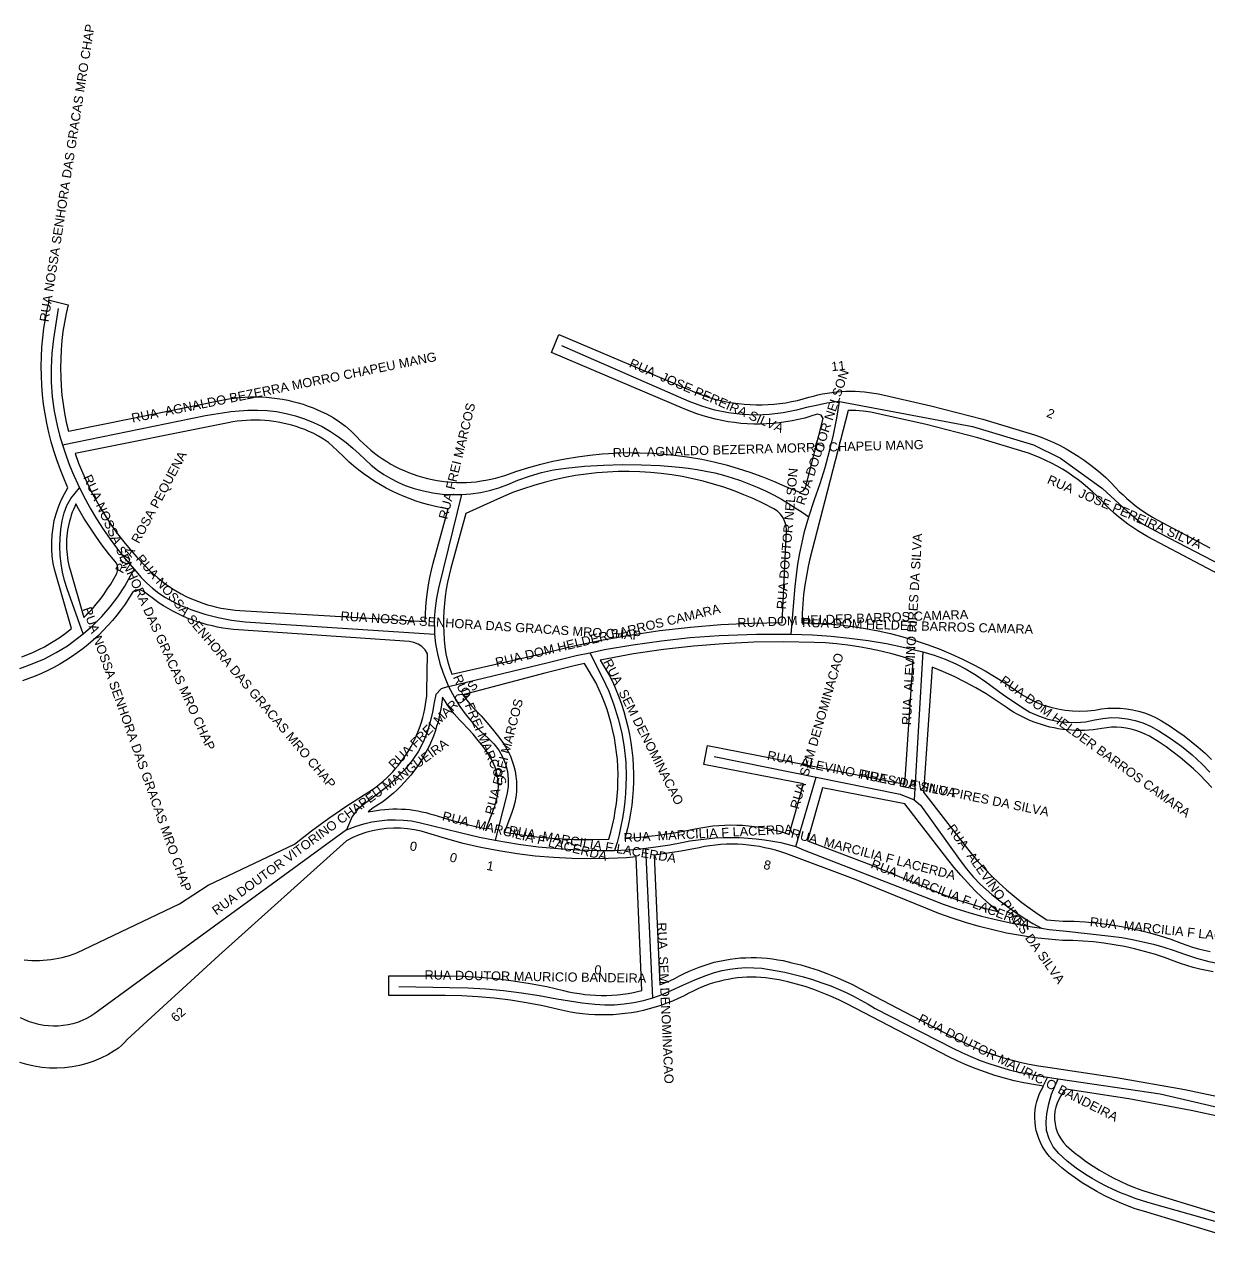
# Model space of a CAD drawing. Header units: millimetres. Extents: x 617751 to 636088, y 68402 to 77988.
# Drawn here: x 631353.6 to 631509.3, y 72443.2 to 72602.9 of the extents above; entities that cross this region are included whole.
import ezdxf

# ---------------------------------------------------------------- set-up
doc = ezdxf.new("R2010")
doc.units = ezdxf.units.MM
doc.header["$LTSCALE"] = 3
doc.header["$MEASUREMENT"] = 0
for name, color, linetype in [('ALINHAMENTO PREDIAL', 120, 'Continuous'), ('NOME LOGRADOURO', 252, 'Continuous'), ('NUMERAÇÃO', 7, 'Continuous')]:
    doc.layers.add(name, color=color, linetype=linetype)
doc.styles.get("Standard").update_dxf_attribs({"font": 'arial.ttf'})

msp = doc.modelspace()

# ---------------------------------------------------------------- linework, layer by layer
at = {"layer": 'ALINHAMENTO PREDIAL'}
for points in [[(631353.32, 72519.78), (631354.08, 72520.07), (631354.82, 72520.39), (631355.55, 72520.74), (631356.26, 72521.11), (631356.97, 72521.51), (631357.66, 72521.93), (631358.33, 72522.37), (631358.99, 72522.84), (631359.83, 72523.49), (631357.64, 72531.14), (631357.44, 72532.06), (631357.31, 72532.99), (631357.24, 72533.93), (631357.23, 72534.88), (631357.28, 72535.82), (631357.4, 72536.75), (631357.57, 72537.68), (631357.82, 72538.59), (631358.12, 72539.48), (631358.48, 72540.35), (631358.9, 72541.2), (631359.37, 72542.01), (631358.92, 72543.03), (631358.39, 72544.34), (631357.91, 72545.67), (631357.51, 72546.86), (631357.16, 72548.06), (631356.85, 72549.28), (631356.58, 72550.5), (631356.35, 72551.73), (631356.17, 72552.97), (631356.03, 72554.22), (631355.92, 72555.47), (631355.87, 72556.72), (631355.85, 72557.97), (631355.88, 72559.23), (631355.95, 72560.48), (631356.06, 72561.73), (631356.21, 72562.97), (631356.41, 72564.21), (631356.64, 72565.44), (631356.92, 72566.66), (631359.39, 72566.06), (631359.12, 72564.89), (631358.9, 72563.71), (631358.71, 72562.53), (631358.57, 72561.34), (631358.47, 72560.15), (631358.41, 72558.95), (631358.39, 72557.76), (631358.41, 72556.56), (631358.47, 72555.36), (631358.58, 72554.17), (631358.73, 72552.98), (631358.92, 72551.8), (631359.15, 72550.62), (631359.42, 72549.46), (631379.83, 72553.55), (631380.53, 72553.68), (631381.23, 72553.78), (631381.93, 72553.86), (631382.63, 72553.92), (631383.34, 72553.95), (631384.04, 72553.96), (631384.75, 72553.94), (631385.45, 72553.9), (631386.15, 72553.84), (631386.86, 72553.75), (631387.55, 72553.64), (631388.25, 72553.51), (631388.93, 72553.35), (631389.62, 72553.17), (631390.29, 72552.97), (631390.96, 72552.74), (631391.62, 72552.49), (631392.27, 72552.22), (631393.36, 72551.71), (631394.23, 72551.22), (631395.05, 72550.68), (631395.85, 72550.08), (631396.59, 72549.43), (631397.29, 72548.72), (631397.74, 72548.26), (631398.2, 72547.8), (631398.68, 72547.36), (631399.17, 72546.94), (631399.67, 72546.54), (631400.19, 72546.16), (631400.72, 72545.79), (631401.27, 72545.44), (631401.82, 72545.11), (631402.39, 72544.8), (631402.97, 72544.51), (631403.56, 72544.25), (631404.15, 72544), (631404.76, 72543.77), (631405.37, 72543.56), (631405.99, 72543.38), (631406.61, 72543.22), (631407.24, 72543.07), (631407.88, 72542.95), (631408.52, 72542.86), (631409.16, 72542.78), (631409.8, 72542.73), (631410.45, 72542.7), (631411.1, 72542.69), (631411.74, 72542.71), (631412.39, 72542.74), (631413.03, 72542.8), (631413.67, 72542.89), (631414.31, 72542.99), (631414.94, 72543.12), (631415.57, 72543.27), (631416.2, 72543.44), (631416.81, 72543.63), (631418.36, 72544.17), (631419.93, 72544.66), (631421.51, 72545.1), (631423.11, 72545.48), (631424.72, 72545.81), (631426.34, 72546.08), (631427.96, 72546.3), (631429.6, 72546.46), (631431.24, 72546.57), (631432.88, 72546.62), (631434.52, 72546.61), (631436.16, 72546.55), (631437.8, 72546.43), (631439.43, 72546.26), (631441.06, 72546.02), (631442.68, 72545.74), (631444.28, 72545.4), (631445.88, 72545), (631447.46, 72544.55), (631449.02, 72544.05), (631450.56, 72543.49), (631452.09, 72542.88), (631453.59, 72542.22), (631455.54, 72541.4), (631456.03, 72541.58), (631456.33, 72541.99), (631458.63, 72551.12), (631458.36, 72551.56), (631457.85, 72551.66), (631457.04, 72551.4), (631456.23, 72551.17), (631455.4, 72550.97), (631454.57, 72550.79), (631453.74, 72550.65), (631452.9, 72550.54), (631452.06, 72550.45), (631451.21, 72550.4), (631450.37, 72550.37), (631449.52, 72550.37), (631448.67, 72550.41), (631447.83, 72550.47), (631446.99, 72550.56), (631446.15, 72550.68), (631445.31, 72550.84), (631444.49, 72551.02), (631443.67, 72551.22), (631442.85, 72551.46), (631442.05, 72551.73), (631441.25, 72552.02), (631440.47, 72552.34), (631422.91, 72559.8), (631423.9, 72562.14), (631441.46, 72554.68), (631442.19, 72554.39), (631442.92, 72554.12), (631443.67, 72553.88), (631444.42, 72553.66), (631445.18, 72553.47), (631445.94, 72553.31), (631446.71, 72553.18), (631447.49, 72553.07), (631448.27, 72552.99), (631449.05, 72552.93), (631449.83, 72552.9), (631450.61, 72552.9), (631451.39, 72552.93), (631452.17, 72552.99), (631452.95, 72553.07), (631453.72, 72553.18), (631454.49, 72553.32), (631455.26, 72553.48), (631456.02, 72553.67), (631456.77, 72553.89), (631457.36, 72554.06), (631457.96, 72554.21), (631458.56, 72554.34), (631459.17, 72554.45), (631459.77, 72554.54), (631460.39, 72554.61), (631461, 72554.66), (631461.62, 72554.69), (631462.23, 72554.7), (631462.85, 72554.69), (631463.46, 72554.66), (631464.08, 72554.61), (631464.69, 72554.53), (631465.3, 72554.44), (631465.9, 72554.33), (631472.8, 72552.79), (631479.64, 72551), (631486.41, 72548.97), (631487.28, 72548.66), (631488.13, 72548.31), (631488.96, 72547.94), (631489.79, 72547.54), (631490.6, 72547.11), (631491.39, 72546.65), (631492.17, 72546.16), (631492.93, 72545.65), (631493.67, 72545.11), (631494.4, 72544.54), (631495.1, 72543.95), (631495.78, 72543.34), (631496.44, 72542.7), (631497.08, 72542.04), (631497.56, 72541.53), (631498.06, 72541.05), (631498.57, 72540.58), (631499.1, 72540.13), (631499.64, 72539.69), (631500.2, 72539.27), (631500.77, 72538.87), (631501.35, 72538.49), (631501.94, 72538.13), (631502.55, 72537.79), (631509.45, 72534.1)], [(631353.32, 72519.78), (631354.08, 72520.07), (631354.82, 72520.39), (631355.55, 72520.74), (631356.26, 72521.11), (631356.97, 72521.51), (631357.66, 72521.93), (631358.33, 72522.37), (631358.99, 72522.84), (631359.83, 72523.49), (631357.64, 72531.14), (631357.44, 72532.06), (631357.31, 72532.99), (631357.24, 72533.93), (631357.23, 72534.88), (631357.28, 72535.82), (631357.4, 72536.75), (631357.57, 72537.68), (631357.82, 72538.59), (631358.12, 72539.48), (631358.48, 72540.35), (631358.9, 72541.2), (631359.37, 72542.01), (631358.92, 72543.03), (631358.39, 72544.34), (631357.91, 72545.67), (631357.51, 72546.86), (631357.16, 72548.06), (631356.85, 72549.28), (631356.58, 72550.5), (631356.35, 72551.73), (631356.17, 72552.97), (631356.03, 72554.22), (631355.92, 72555.47), (631355.87, 72556.72), (631355.85, 72557.97), (631355.88, 72559.23), (631355.95, 72560.48), (631356.06, 72561.73), (631356.21, 72562.97), (631356.41, 72564.21), (631356.64, 72565.44), (631356.92, 72566.66), (631359.39, 72566.06), (631359.12, 72564.89), (631358.9, 72563.71), (631358.71, 72562.53), (631358.57, 72561.34), (631358.47, 72560.15), (631358.41, 72558.95), (631358.39, 72557.76), (631358.41, 72556.56), (631358.47, 72555.36), (631358.58, 72554.17), (631358.73, 72552.98), (631358.92, 72551.8), (631359.15, 72550.62), (631359.42, 72549.46), (631379.83, 72553.55), (631380.53, 72553.68), (631381.23, 72553.78), (631381.93, 72553.86), (631382.63, 72553.92), (631383.34, 72553.95), (631384.04, 72553.96), (631384.75, 72553.94), (631385.45, 72553.9), (631386.15, 72553.84), (631386.86, 72553.75), (631387.55, 72553.64), (631388.25, 72553.51), (631388.93, 72553.35), (631389.62, 72553.17), (631390.29, 72552.97), (631390.96, 72552.74), (631391.62, 72552.49), (631392.27, 72552.22), (631393.36, 72551.71), (631394.23, 72551.22), (631395.05, 72550.68), (631395.85, 72550.08), (631396.59, 72549.43), (631397.29, 72548.72), (631397.74, 72548.26), (631398.2, 72547.8), (631398.68, 72547.36), (631399.17, 72546.94), (631399.67, 72546.54), (631400.19, 72546.16), (631400.72, 72545.79), (631401.27, 72545.44), (631401.82, 72545.11), (631402.39, 72544.8), (631402.97, 72544.51), (631403.56, 72544.25), (631404.15, 72544), (631404.76, 72543.77), (631405.37, 72543.56), (631405.99, 72543.38), (631406.61, 72543.22), (631407.24, 72543.07), (631407.88, 72542.95), (631408.52, 72542.86), (631409.16, 72542.78), (631409.8, 72542.73), (631410.45, 72542.7), (631411.1, 72542.69), (631411.74, 72542.71), (631412.39, 72542.74), (631413.03, 72542.8), (631413.67, 72542.89), (631414.31, 72542.99), (631414.94, 72543.12), (631415.57, 72543.27), (631416.2, 72543.44), (631416.81, 72543.63), (631418.36, 72544.17), (631419.93, 72544.66), (631421.51, 72545.1), (631423.11, 72545.48), (631424.72, 72545.81), (631426.34, 72546.08), (631427.96, 72546.3), (631429.6, 72546.46), (631431.24, 72546.57), (631432.88, 72546.62), (631434.52, 72546.61), (631436.16, 72546.55), (631437.8, 72546.43), (631439.43, 72546.26), (631441.06, 72546.02), (631442.68, 72545.74), (631444.28, 72545.4), (631445.88, 72545), (631447.46, 72544.55), (631449.02, 72544.05), (631450.56, 72543.49), (631452.09, 72542.88), (631453.59, 72542.22), (631455.54, 72541.4), (631456.03, 72541.58), (631456.33, 72541.99), (631458.63, 72551.12), (631458.36, 72551.56), (631457.85, 72551.66), (631457.04, 72551.4), (631456.23, 72551.17), (631455.4, 72550.97), (631454.57, 72550.79), (631453.74, 72550.65), (631452.9, 72550.54), (631452.06, 72550.45), (631451.21, 72550.4), (631450.37, 72550.37), (631449.52, 72550.37), (631448.67, 72550.41), (631447.83, 72550.47), (631446.99, 72550.56), (631446.15, 72550.68), (631445.31, 72550.84), (631444.49, 72551.02), (631443.67, 72551.22), (631442.85, 72551.46), (631442.05, 72551.73), (631441.25, 72552.02), (631440.47, 72552.34), (631422.91, 72559.8), (631423.9, 72562.14), (631441.46, 72554.68), (631442.19, 72554.39), (631442.92, 72554.12), (631443.67, 72553.88), (631444.42, 72553.66), (631445.18, 72553.47), (631445.94, 72553.31), (631446.71, 72553.18), (631447.49, 72553.07), (631448.27, 72552.99), (631449.05, 72552.93), (631449.83, 72552.9), (631450.61, 72552.9), (631451.39, 72552.93), (631452.17, 72552.99), (631452.95, 72553.07), (631453.72, 72553.18), (631454.49, 72553.32), (631455.26, 72553.48), (631456.02, 72553.67), (631456.77, 72553.89), (631457.36, 72554.06), (631457.96, 72554.21), (631458.56, 72554.34), (631459.17, 72554.45), (631459.77, 72554.54), (631460.39, 72554.61), (631461, 72554.66), (631461.62, 72554.69), (631462.23, 72554.7), (631462.85, 72554.69), (631463.46, 72554.66), (631464.08, 72554.61), (631464.69, 72554.53), (631465.3, 72554.44), (631465.9, 72554.33), (631472.8, 72552.79), (631479.64, 72551), (631486.41, 72548.97), (631487.28, 72548.66), (631488.13, 72548.31), (631488.96, 72547.94), (631489.79, 72547.54), (631490.6, 72547.11), (631491.39, 72546.65), (631492.17, 72546.16), (631492.93, 72545.65), (631493.67, 72545.11), (631494.4, 72544.54), (631495.1, 72543.95), (631495.78, 72543.34), (631496.44, 72542.7), (631497.08, 72542.04), (631497.56, 72541.53), (631498.06, 72541.05), (631498.57, 72540.58), (631499.1, 72540.13), (631499.64, 72539.69), (631500.2, 72539.27), (631500.77, 72538.87), (631501.35, 72538.49), (631501.94, 72538.13), (631502.55, 72537.79), (631509.45, 72534.1)], [(631461.93, 72552.16), (631456.86, 72532.49), (631456.68, 72531.64), (631456.44, 72530.42), (631456.23, 72529.2), (631456.07, 72527.97), (631455.95, 72526.74), (631455.87, 72525.5), (631455.83, 72524.26), (631457.54, 72524.21), (631459.22, 72524.13), (631460.89, 72523.98), (631462.55, 72523.78), (631464.21, 72523.52), (631465.86, 72523.21), (631467.49, 72522.84), (631469.11, 72522.41), (631470.72, 72521.93), (631472.31, 72521.4), (631473.88, 72520.81), (631475.43, 72520.16), (631476.95, 72519.47), (631478.45, 72518.72), (631479.93, 72517.92), (631481.37, 72517.07), (631482.79, 72516.17), (631484.17, 72515.22), (631484.98, 72514.69), (631485.83, 72514.21), (631486.71, 72513.79), (631487.62, 72513.44), (631488.55, 72513.14), (631489.49, 72512.92), (631490.46, 72512.75), (631491.42, 72512.66), (631492.4, 72512.63), (631493.37, 72512.67), (631494.34, 72512.78), (631495.23, 72512.93), (631496.04, 72513.02), (631496.86, 72513.05), (631497.68, 72513.03), (631498.5, 72512.96), (631499.31, 72512.82), (631500.1, 72512.64), (631500.89, 72512.4), (631501.65, 72512.1), (631502.4, 72511.76), (631503.12, 72511.36), (631504.13, 72510.73), (631505.12, 72510.07), (631506.09, 72509.38), (631507.03, 72508.65), (631507.95, 72507.89), (631508.84, 72507.1), (631509.71, 72506.29)], [(631512.62, 72529.58), (631508.27, 72531.86), (631501.33, 72535.56), (631500.66, 72535.94), (631499.99, 72536.35), (631499.34, 72536.77), (631498.7, 72537.22), (631498.08, 72537.69), (631497.48, 72538.17), (631496.89, 72538.68), (631496.31, 72539.2), (631495.76, 72539.75), (631495.22, 72540.31), (631494.64, 72540.9), (631494.04, 72541.46), (631493.43, 72542.01), (631492.79, 72542.54), (631492.14, 72543.04), (631491.48, 72543.53), (631490.79, 72543.99), (631490.1, 72544.43), (631489.38, 72544.84), (631488.66, 72545.23), (631487.92, 72545.6), (631487.17, 72545.94), (631486.41, 72546.26), (631485.64, 72546.55), (631478.96, 72548.55), (631472.2, 72550.32), (631464.9, 72551.93), (631463.92, 72552.07), (631462.93, 72552.15), (631461.93, 72552.16)], [(631360.3, 72546.5), (631360.76, 72545.25), (631361.26, 72544.02), (631361.8, 72542.81), (631362.38, 72541.61), (631363.01, 72540.43), (631363.67, 72539.28), (631364.37, 72538.15), (631365.1, 72537.04), (631365.88, 72535.96), (631366.69, 72534.9), (631367.53, 72533.88), (631368.41, 72532.88), (631369.32, 72531.91), (631370.27, 72530.97), (631370.72, 72530.55), (631371.19, 72530.14), (631371.67, 72529.75), (631372.16, 72529.38), (631372.67, 72529.02), (631373.19, 72528.68), (631373.72, 72528.36), (631374.26, 72528.06), (631374.81, 72527.77), (631375.37, 72527.5), (631375.94, 72527.26), (631376.51, 72527.03), (631377.1, 72526.82), (631377.69, 72526.63), (631378.28, 72526.46), (631378.89, 72526.31), (631379.49, 72526.18), (631380.1, 72526.07), (631380.72, 72525.98), (631381.33, 72525.91), (631381.95, 72525.87), (631406.33, 72524.44), (631406.35, 72525.4), (631406.41, 72526.37), (631406.49, 72527.33), (631406.61, 72528.3), (631406.76, 72529.25), (631406.94, 72530.2), (631407.15, 72531.15), (631407.39, 72532.09), (631409.35, 72539.24), (631408.5, 72539.38), (631407.66, 72539.55), (631406.82, 72539.75), (631405.99, 72539.98), (631405.16, 72540.24), (631404.35, 72540.53), (631403.55, 72540.85), (631402.75, 72541.19), (631401.98, 72541.56), (631401.21, 72541.95), (631400.46, 72542.38), (631399.72, 72542.82), (631399, 72543.3), (631398.29, 72543.79), (631397.6, 72544.32), (631396.94, 72544.86), (631396.29, 72545.43), (631395.66, 72546.02), (631394.77, 72546.91), (631394.2, 72547.44), (631393.6, 72547.94), (631392.96, 72548.39), (631392.29, 72548.8), (631391.6, 72549.16), (631391.05, 72549.41), (631390.49, 72549.64), (631389.93, 72549.85), (631389.36, 72550.04), (631388.78, 72550.22), (631388.2, 72550.37), (631387.61, 72550.5), (631387.02, 72550.62), (631386.43, 72550.71), (631385.83, 72550.79), (631385.23, 72550.84), (631384.63, 72550.87), (631384.03, 72550.89), (631383.42, 72550.88), (631382.82, 72550.85), (631382.22, 72550.8), (631381.62, 72550.74), (631381.03, 72550.65), (631380.44, 72550.54), (631360.3, 72546.5)], [(631408.83, 72522.02), (631408.91, 72521.1), (631409.06, 72520.18), (631409.26, 72519.27), (631409.52, 72518.38), (631409.84, 72517.5), (631421.4, 72520.11), (631425.3, 72521.08), (631429.24, 72521.92), (631433.2, 72522.64), (631437.18, 72523.23), (631441.18, 72523.69), (631445.19, 72524.02), (631449.21, 72524.22), (631453.23, 72524.28), (631453.84, 72536.41), (631453.78, 72536.98), (631453.62, 72537.53), (631453.37, 72538.05), (631453.04, 72538.51), (631452.63, 72538.92), (631452.16, 72539.25), (631450.8, 72539.94), (631449.53, 72540.54), (631448.23, 72541.09), (631446.92, 72541.6), (631445.58, 72542.06), (631444.24, 72542.48), (631442.88, 72542.85), (631441.51, 72543.18), (631440.12, 72543.46), (631438.73, 72543.69), (631437.34, 72543.87), (631435.93, 72544), (631434.53, 72544.09), (631433.12, 72544.13), (631431.71, 72544.12), (631430.3, 72544.06), (631428.89, 72543.96), (631427.49, 72543.8), (631426.1, 72543.6), (631424.71, 72543.35), (631423.33, 72543.05), (631421.96, 72542.71), (631420.61, 72542.32), (631419.27, 72541.88), (631417.94, 72541.4), (631416.64, 72540.87), (631415.35, 72540.3), (631411.67, 72538.6), (631409.71, 72531.45), (631409.47, 72530.53), (631409.27, 72529.6), (631409.1, 72528.66), (631408.96, 72527.72), (631408.85, 72526.77), (631408.78, 72525.83), (631408.74, 72524.88), (631408.74, 72523.92), (631408.77, 72522.97), (631408.83, 72522.02)], [(631361.45, 72524.93), (631362.02, 72525.5), (631362.57, 72526.09), (631363.09, 72526.7), (631363.6, 72527.33), (631364.08, 72527.98), (631364.54, 72528.65), (631364.98, 72529.32), (631365.39, 72530.02), (631365.78, 72530.73), (631365.89, 72531.06), (631365.93, 72531.41), (631365.87, 72531.76), (631365.74, 72532.08), (631364.7, 72533.38), (631363.83, 72534.49), (631363.01, 72535.64), (631362.22, 72536.81), (631361.47, 72538.01), (631360.77, 72539.23), (631360.42, 72539.89), (631360.25, 72539.53), (631360.08, 72539.16), (631359.94, 72538.78), (631359.8, 72538.4), (631359.68, 72538.01), (631359.57, 72537.62), (631359.47, 72537.23), (631359.39, 72536.83), (631359.32, 72536.43), (631359.26, 72536.03), (631359.22, 72535.63), (631359.19, 72535.23), (631359.17, 72534.82), (631359.17, 72534.42), (631359.18, 72534.01), (631359.21, 72533.61), (631359.25, 72533.21), (631359.3, 72532.8), (631359.36, 72532.41), (631359.44, 72532.01), (631359.53, 72531.61), (631359.64, 72531.22), (631361.45, 72524.93)], [(631406.63, 72520.19), (631406.31, 72520.7), (631405.89, 72521.13), (631405.39, 72521.46), (631404.84, 72521.68), (631404.25, 72521.79), (631381.8, 72523.33), (631381.11, 72523.39), (631380.41, 72523.46), (631379.72, 72523.56), (631379.04, 72523.68), (631378.35, 72523.83), (631377.68, 72523.99), (631377, 72524.18), (631376.34, 72524.39), (631375.68, 72524.63), (631375.03, 72524.88), (631374.39, 72525.16), (631373.76, 72525.46), (631373.14, 72525.78), (631372.53, 72526.12), (631371.93, 72526.48), (631371.35, 72526.85), (631370.77, 72527.25), (631369.25, 72528.4), (631368.77, 72528.59), (631368.26, 72528.53), (631367.84, 72528.24), (631367.36, 72527.47), (631366.87, 72526.71), (631366.34, 72525.98), (631365.79, 72525.26), (631365.22, 72524.56), (631364.62, 72523.89), (631364, 72523.23), (631363.36, 72522.59), (631362.7, 72521.98), (631362.01, 72521.39), (631361.31, 72520.83), (631360.59, 72520.29), (631359.84, 72519.77), (631359.09, 72519.28), (631358.31, 72518.82), (631357.52, 72518.38), (631356.72, 72517.97), (631355.9, 72517.59), (631355.06, 72517.24), (631354.22, 72516.91), (631353.37, 72516.62)], [(631432.58, 72495.9), (631435.02, 72496.11), (631437.29, 72496.38), (631439.56, 72496.74), (631441.81, 72497.17), (631442.58, 72497.32), (631443.35, 72497.44), (631444.13, 72497.54), (631444.91, 72497.61), (631445.7, 72497.66), (631446.48, 72497.68), (631447.27, 72497.67), (631448.05, 72497.64), (631448.83, 72497.58), (631449.61, 72497.49), (631450.39, 72497.38), (631451.16, 72497.24), (631451.93, 72497.08), (631452.69, 72496.89), (631453.45, 72496.68), (631454.19, 72496.44), (631456.04, 72503.07), (631442.96, 72505.64), (631443.45, 72508.13), (631469.38, 72503.03), (631470.49, 72519.34), (631469.08, 72519.78), (631467.66, 72520.18), (631466.23, 72520.53), (631464.78, 72520.84), (631463.33, 72521.1), (631461.87, 72521.31), (631460.4, 72521.48), (631458.93, 72521.6), (631457.46, 72521.68), (631453.48, 72521.75), (631449.51, 72521.69), (631445.54, 72521.5), (631441.58, 72521.18), (631437.63, 72520.73), (631433.7, 72520.15), (631429.34, 72519.35), (631430.53, 72517.38), (631430.98, 72516.45), (631431.4, 72515.5), (631431.78, 72514.53), (631432.13, 72513.56), (631432.44, 72512.57), (631432.72, 72511.57), (631432.97, 72510.56), (631433.18, 72509.55), (631433.35, 72508.53), (631433.49, 72507.5), (631433.6, 72506.47), (631433.67, 72505.43), (631433.7, 72504.39), (631433.69, 72503.36), (631433.65, 72502.32), (631433.58, 72501.29), (631433.47, 72500.26), (631433.32, 72499.23), (631433.14, 72498.21), (631432.92, 72497.2), (631432.58, 72495.9)], [(631353.61, 72479.95), (631354.11, 72479.9), (631354.61, 72479.87), (631355.12, 72479.86), (631355.62, 72479.86), (631356.12, 72479.89), (631356.63, 72479.93), (631357.13, 72479.98), (631357.62, 72480.06), (631358.12, 72480.15), (631358.61, 72480.25), (631359.1, 72480.38), (631359.58, 72480.52), (631360.06, 72480.68), (631360.54, 72480.85), (631374.03, 72487.29), (631377.81, 72489.74), (631389.15, 72495.15), (631391.38, 72496.91), (631393.67, 72498.59), (631396.02, 72500.19), (631398.42, 72501.71), (631398.92, 72502.02), (631399.4, 72502.35), (631399.88, 72502.7), (631400.34, 72503.06), (631400.79, 72503.44), (631401.22, 72503.83), (631401.64, 72504.24), (631402.05, 72504.66), (631402.44, 72505.1), (631402.82, 72505.55), (631403.18, 72506.01), (631403.52, 72506.49), (631403.85, 72506.97), (631404.16, 72507.47), (631404.46, 72507.98), (631404.73, 72508.5), (631404.99, 72509.02), (631405.23, 72509.56), (631405.45, 72510.1), (631405.65, 72510.65), (631405.84, 72511.21), (631406, 72511.78), (631406.14, 72512.34), (631406.27, 72512.92), (631406.37, 72513.5), (631406.46, 72514.08), (631406.52, 72514.66), (631406.56, 72515.24), (631406.63, 72520.19)], [(631430.45, 72495.79), (631430.71, 72496.71), (631430.95, 72497.65), (631431.15, 72498.59), (631431.32, 72499.54), (631431.46, 72500.49), (631431.56, 72501.45), (631431.63, 72502.41), (631431.67, 72503.37), (631431.68, 72504.34), (631431.65, 72505.3), (631431.59, 72506.26), (631431.49, 72507.22), (631431.36, 72508.17), (631431.2, 72509.12), (631431.01, 72510.07), (631430.78, 72511), (631430.52, 72511.93), (631430.23, 72512.85), (631429.91, 72513.76), (631429.56, 72514.65), (631429.17, 72515.54), (631428.76, 72516.41), (631427.25, 72518.9), (631425.91, 72518.61), (631422.05, 72517.65), (631411.29, 72514.79), (631411.79, 72514.1), (631412.33, 72513.44), (631412.91, 72512.81), (631413.68, 72512), (631414.43, 72511.16), (631415.15, 72510.3), (631415.84, 72509.42), (631416.51, 72508.52), (631416.89, 72507.94), (631417.23, 72507.34), (631417.52, 72506.72), (631417.77, 72506.08), (631417.98, 72505.42), (631418.14, 72504.75), (631418.26, 72504.07), (631418.32, 72503.39), (631418.34, 72502.7), (631418.31, 72502.01), (631418.23, 72501.32), (631418.11, 72500.65), (631417.94, 72499.98), (631417.72, 72499.33), (631416.75, 72496.71), (631419.02, 72496.36), (631421.29, 72496.09), (631423.57, 72495.9), (631425.86, 72495.78), (631428.16, 72495.75), (631430.45, 72495.79)], [(631509.72, 72502.59), (631508.95, 72503.44), (631508.15, 72504.26), (631507.32, 72505.06), (631506.46, 72505.82), (631505.58, 72506.56), (631504.67, 72507.26), (631503.74, 72507.94), (631502.79, 72508.57), (631501.53, 72509.34), (631500.96, 72509.63), (631500.36, 72509.89), (631499.75, 72510.1), (631499.13, 72510.27), (631498.49, 72510.39), (631497.85, 72510.48), (631497.21, 72510.51), (631496.56, 72510.51), (631495.91, 72510.46), (631495.28, 72510.36), (631494.71, 72510.27), (631494.14, 72510.2), (631493.56, 72510.14), (631492.99, 72510.11), (631492.42, 72510.1), (631491.84, 72510.1), (631491.27, 72510.13), (631490.69, 72510.17), (631490.12, 72510.24), (631489.55, 72510.32), (631488.99, 72510.43), (631488.43, 72510.55), (631487.87, 72510.7), (631487.32, 72510.86), (631486.77, 72511.04), (631486.23, 72511.24), (631485.7, 72511.46), (631485.18, 72511.7), (631484.66, 72511.96), (631484.16, 72512.23), (631483.66, 72512.52), (631483.18, 72512.83), (631482.7, 72513.15), (631481.39, 72514.05), (631480.06, 72514.9), (631478.69, 72515.7), (631477.3, 72516.46), (631475.88, 72517.17), (631474.44, 72517.82), (631472.97, 72518.43), (631471.85, 72501.97), (631477.3, 72494.92), (631478.13, 72493.89), (631478.99, 72492.89), (631479.88, 72491.91), (631480.8, 72490.96), (631481.75, 72490.05), (631482.73, 72489.16), (631483.74, 72488.31), (631484.77, 72487.48), (631485.84, 72486.7), (631486.92, 72485.94), (631488.03, 72485.22), (631489.11, 72485.12), (631490.19, 72485.04), (631491.63, 72485.01), (631493.07, 72484.94), (631494.51, 72484.82), (631495.94, 72484.65), (631497.36, 72484.43), (631498.78, 72484.17), (631500.19, 72483.86), (631501.58, 72483.5), (631502.96, 72483.1), (631504.33, 72482.65), (631505.69, 72482.15), (631506.44, 72481.88), (631507.19, 72481.63), (631507.96, 72481.41), (631508.73, 72481.21), (631509.51, 72481.04)], [(631398.85, 72499.38), (631399.39, 72499.49), (631399.92, 72499.59), (631400.46, 72499.66), (631401.01, 72499.72), (631401.55, 72499.76), (631402.09, 72499.78), (631402.64, 72499.79), (631403.19, 72499.77), (631403.73, 72499.74), (631404.27, 72499.69), (631404.81, 72499.62), (631405.35, 72499.53), (631405.89, 72499.42), (631406.42, 72499.3), (631406.95, 72499.16), (631407.47, 72499), (631409.74, 72498.31), (631412.04, 72497.7), (631414.35, 72497.17), (631415.47, 72500.16), (631415.63, 72500.66), (631415.76, 72501.16), (631415.86, 72501.68), (631415.91, 72502.2), (631415.94, 72502.72), (631415.92, 72503.24), (631415.87, 72503.76), (631415.79, 72504.27), (631415.66, 72504.78), (631415.51, 72505.28), (631415.32, 72505.76), (631415.09, 72506.23), (631414.84, 72506.69), (631414.55, 72507.12), (631413.93, 72507.97), (631413.28, 72508.79), (631412.61, 72509.59), (631411.91, 72510.37), (631411.19, 72511.13), (631410.83, 72511.5), (631410.49, 72511.88), (631410.15, 72512.27), (631409.83, 72512.68), (631409.52, 72513.09), (631409.23, 72513.52), (631408.95, 72513.95), (631408.6, 72514.47), (631408.53, 72513.81), (631408.43, 72513.16), (631408.31, 72512.51), (631408.18, 72511.87), (631408.01, 72511.23), (631407.83, 72510.6), (631407.63, 72509.97), (631407.4, 72509.35), (631407.15, 72508.74), (631406.88, 72508.14), (631406.59, 72507.55), (631406.28, 72506.97), (631405.95, 72506.4), (631405.6, 72505.84), (631405.23, 72505.29), (631404.85, 72504.76), (631404.44, 72504.24), (631404.02, 72503.73), (631403.58, 72503.24), (631403.12, 72502.77), (631402.65, 72502.31), (631402.16, 72501.87), (631401.66, 72501.44), (631401.14, 72501.04), (631400.61, 72500.65), (631400.06, 72500.28), (631399.5, 72499.92), (631398.85, 72499.38)], [(631481.59, 72486.32), (631480.56, 72487.21), (631479.56, 72488.13), (631478.59, 72489.07), (631477.65, 72490.05), (631476.74, 72491.06), (631475.86, 72492.09), (631475.01, 72493.15), (631469.36, 72500.45), (631458.54, 72502.57), (631456.59, 72495.58), (631464.9, 72492.44), (631473.12, 72489.08), (631474.78, 72488.42), (631476.45, 72487.81), (631478.15, 72487.26), (631479.86, 72486.76), (631481.59, 72486.32)], [(631511.19, 72443.74), (631500.73, 72446.89), (631499.67, 72447.23), (631498.63, 72447.61), (631497.6, 72448.03), (631496.58, 72448.48), (631495.58, 72448.97), (631494.6, 72449.5), (631493.64, 72450.05), (631492.7, 72450.65), (631491.78, 72451.27), (631490.88, 72451.92), (631490.01, 72452.61), (631489.16, 72453.33), (631488.76, 72453.7), (631488.38, 72454.11), (631488.04, 72454.53), (631487.72, 72454.99), (631487.44, 72455.46), (631487.19, 72455.95), (631486.98, 72456.45), (631486.8, 72456.97), (631486.66, 72457.51), (631486.55, 72458.05), (631486.49, 72458.59), (631486.46, 72459.14), (631486.47, 72459.69), (631486.52, 72460.24), (631486.61, 72460.78), (631486.73, 72461.32), (631486.89, 72461.84), (631487.09, 72462.36), (631487.32, 72462.86), (631487.59, 72463.34), (631486.3, 72463.54), (631485.01, 72463.78), (631483.73, 72464.06), (631482.47, 72464.39), (631481.21, 72464.76), (631479.97, 72465.17), (631478.74, 72465.62), (631477.52, 72466.11), (631476.33, 72466.64), (631475.15, 72467.21), (631461.74, 72474.18), (631460.68, 72474.7), (631459.6, 72475.19), (631458.51, 72475.63), (631457.4, 72476.05), (631456.28, 72476.42), (631455.15, 72476.75), (631454.01, 72477.05), (631452.85, 72477.31), (631452.25, 72477.42), (631451.65, 72477.51), (631451.04, 72477.58), (631450.43, 72477.63), (631449.82, 72477.66), (631449.21, 72477.67), (631448.6, 72477.65), (631447.99, 72477.62), (631447.38, 72477.56), (631446.77, 72477.48), (631446.17, 72477.38), (631445.57, 72477.26), (631444.97, 72477.12), (631444.38, 72476.96), (631443.8, 72476.78), (631443.22, 72476.57), (631442.65, 72476.35), (631442.09, 72476.11), (631441.54, 72475.84), (631441, 72475.56), (631440.28, 72475.19), (631439.56, 72474.85), (631438.82, 72474.53), (631438.08, 72474.23), (631437.32, 72473.96), (631436.56, 72473.71), (631435.78, 72473.49), (631435, 72473.3), (631434.22, 72473.13), (631433.43, 72472.99), (631432.63, 72472.88), (631431.83, 72472.79), (631431.03, 72472.73), (631430.23, 72472.7), (631429.42, 72472.7), (631428.62, 72472.72), (631427.82, 72472.77), (631427.02, 72472.84), (631426.22, 72472.94), (631425.43, 72473.07), (631424.64, 72473.23), (631423.86, 72473.41), (631421.77, 72473.9), (631419.66, 72474.31), (631417.54, 72474.65), (631415.4, 72474.91), (631413.26, 72475.1), (631411.12, 72475.21), (631408.97, 72475.25), (631401.55, 72475.25), (631401.55, 72477.83), (631408.97, 72477.83), (631411.21, 72477.79), (631413.44, 72477.67), (631415.67, 72477.48), (631417.9, 72477.2), (631420.11, 72476.85), (631422.31, 72476.42), (631424.49, 72475.91), (631425.18, 72475.75), (631425.89, 72475.61), (631426.59, 72475.5), (631427.3, 72475.4), (631428.02, 72475.34), (631428.73, 72475.29), (631429.45, 72475.27), (631430.17, 72475.28), (631430.88, 72475.31), (631431.6, 72475.36), (631432.31, 72475.44), (631433.02, 72475.54), (631433.72, 72475.67), (631434.24, 72475.78), (631434.8, 72475.91), (631434.04, 72493.48), (631432.8, 72493.37), (631430.4, 72493.25), (631427.99, 72493.21), (631425.59, 72493.25), (631423.18, 72493.38), (631420.79, 72493.59), (631418.4, 72493.89), (631416.02, 72494.26), (631413.66, 72494.72), (631411.31, 72495.26), (631408.99, 72495.88), (631406.69, 72496.59), (631405.8, 72496.84), (631404.9, 72497.03), (631403.99, 72497.17), (631403.07, 72497.24), (631402.15, 72497.25), (631401.24, 72497.19), (631400.32, 72497.08), (631399.42, 72496.9), (631398.53, 72496.67), (631397.66, 72496.37), (631396.81, 72496.02), (631395.99, 72495.61), (631379.22, 72480.51), (631367.13, 72469.48), (631366.79, 72469.07), (631366.42, 72468.69), (631366, 72468.35), (631365.45, 72467.97), (631364.59, 72467.46), (631363.7, 72467.01), (631362.78, 72466.62), (631361.84, 72466.3), (631360.88, 72466.05), (631359.9, 72465.86), (631358.91, 72465.74), (631357.91, 72465.69), (631356.92, 72465.71), (631355.93, 72465.79), (631354.94, 72465.95), (631353.97, 72466.18), (631353.02, 72466.47)], [(631511.19, 72443.74), (631500.73, 72446.89), (631499.67, 72447.23), (631498.63, 72447.61), (631497.6, 72448.03), (631496.58, 72448.48), (631495.58, 72448.97), (631494.6, 72449.5), (631493.64, 72450.05), (631492.7, 72450.65), (631491.78, 72451.27), (631490.88, 72451.92), (631490.01, 72452.61), (631489.16, 72453.33), (631488.76, 72453.7), (631488.38, 72454.11), (631488.04, 72454.53), (631487.72, 72454.99), (631487.44, 72455.46), (631487.19, 72455.95), (631486.98, 72456.45), (631486.8, 72456.97), (631486.66, 72457.51), (631486.55, 72458.05), (631486.49, 72458.59), (631486.46, 72459.14), (631486.47, 72459.69), (631486.52, 72460.24), (631486.61, 72460.78), (631486.73, 72461.32), (631486.89, 72461.84), (631487.09, 72462.36), (631487.32, 72462.86), (631487.59, 72463.34), (631486.3, 72463.54), (631485.01, 72463.78), (631483.73, 72464.06), (631482.47, 72464.39), (631481.21, 72464.76), (631479.97, 72465.17), (631478.74, 72465.62), (631477.52, 72466.11), (631476.33, 72466.64), (631475.15, 72467.21), (631461.74, 72474.18), (631460.68, 72474.7), (631459.6, 72475.19), (631458.51, 72475.63), (631457.4, 72476.05), (631456.28, 72476.42), (631455.15, 72476.75), (631454.01, 72477.05), (631452.85, 72477.31), (631452.25, 72477.42), (631451.65, 72477.51), (631451.04, 72477.58), (631450.43, 72477.63), (631449.82, 72477.66), (631449.21, 72477.67), (631448.6, 72477.65), (631447.99, 72477.62), (631447.38, 72477.56), (631446.77, 72477.48), (631446.17, 72477.38), (631445.57, 72477.26), (631444.97, 72477.12), (631444.38, 72476.96), (631443.8, 72476.78), (631443.22, 72476.57), (631442.65, 72476.35), (631442.09, 72476.11), (631441.54, 72475.84), (631441, 72475.56), (631440.28, 72475.19), (631439.56, 72474.85), (631438.82, 72474.53), (631438.08, 72474.23), (631437.32, 72473.96), (631436.56, 72473.71), (631435.78, 72473.49), (631435, 72473.3), (631434.22, 72473.13), (631433.43, 72472.99), (631432.63, 72472.88), (631431.83, 72472.79), (631431.03, 72472.73), (631430.23, 72472.7), (631429.42, 72472.7), (631428.62, 72472.72), (631427.82, 72472.77), (631427.02, 72472.84), (631426.22, 72472.94), (631425.43, 72473.07), (631424.64, 72473.23), (631423.86, 72473.41), (631421.77, 72473.9), (631419.66, 72474.31), (631417.54, 72474.65), (631415.4, 72474.91), (631413.26, 72475.1), (631411.12, 72475.21), (631408.97, 72475.25), (631401.55, 72475.25), (631401.55, 72477.83), (631408.97, 72477.83), (631411.21, 72477.79), (631413.44, 72477.67), (631415.67, 72477.48), (631417.9, 72477.2), (631420.11, 72476.85), (631422.31, 72476.42), (631424.49, 72475.91), (631425.18, 72475.75), (631425.89, 72475.61), (631426.59, 72475.5), (631427.3, 72475.4), (631428.02, 72475.34), (631428.73, 72475.29), (631429.45, 72475.27), (631430.17, 72475.28), (631430.88, 72475.31), (631431.6, 72475.36), (631432.31, 72475.44), (631433.02, 72475.54), (631433.72, 72475.67), (631434.24, 72475.78), (631434.8, 72475.91), (631434.04, 72493.48), (631432.8, 72493.37), (631430.4, 72493.25), (631427.99, 72493.21), (631425.59, 72493.25), (631423.18, 72493.38), (631420.79, 72493.59), (631418.4, 72493.89), (631416.02, 72494.26), (631413.66, 72494.72), (631411.31, 72495.26), (631408.99, 72495.88), (631406.69, 72496.59), (631405.8, 72496.84), (631404.9, 72497.03), (631403.99, 72497.17), (631403.07, 72497.24), (631402.15, 72497.25), (631401.24, 72497.19), (631400.32, 72497.08), (631399.42, 72496.9), (631398.53, 72496.67), (631397.66, 72496.37), (631396.81, 72496.02), (631395.99, 72495.61), (631379.22, 72480.51), (631367.13, 72469.48), (631366.79, 72469.07), (631366.42, 72468.69), (631366, 72468.35), (631365.45, 72467.97), (631364.59, 72467.46), (631363.7, 72467.01), (631362.78, 72466.62), (631361.84, 72466.3), (631360.88, 72466.05), (631359.9, 72465.86), (631358.91, 72465.74), (631357.91, 72465.69), (631356.92, 72465.71), (631355.93, 72465.79), (631354.94, 72465.95), (631353.97, 72466.18), (631353.02, 72466.47)], [(631509.89, 72478.39), (631509.02, 72478.55), (631508.15, 72478.74), (631507.3, 72478.96), (631506.45, 72479.2), (631505.61, 72479.48), (631504.77, 72479.78), (631503.49, 72480.25), (631502.2, 72480.68), (631500.89, 72481.06), (631499.57, 72481.39), (631498.24, 72481.69), (631496.9, 72481.94), (631495.55, 72482.14), (631494.19, 72482.3), (631492.83, 72482.41), (631491.47, 72482.48), (631490.11, 72482.5), (631488.26, 72482.65), (631486.42, 72482.86), (631484.58, 72483.14), (631482.76, 72483.47), (631480.94, 72483.87), (631479.15, 72484.32), (631477.36, 72484.84), (631475.6, 72485.42), (631473.86, 72486.05), (631472.14, 72486.74), (631463, 72490.46), (631453.75, 72493.91), (631453.07, 72494.14), (631452.37, 72494.35), (631451.67, 72494.53), (631450.97, 72494.69), (631450.25, 72494.83), (631449.54, 72494.94), (631448.82, 72495.03), (631448.1, 72495.09), (631447.37, 72495.13), (631446.65, 72495.14), (631445.92, 72495.13), (631445.2, 72495.09), (631444.48, 72495.03), (631443.76, 72494.94), (631443.04, 72494.83), (631442.33, 72494.69), (631439.97, 72494.24), (631437.59, 72493.86), (631436.43, 72493.72)], [(631436.43, 72493.72), (631437.17, 72476.64), (631437.83, 72476.91), (631438.49, 72477.19), (631439.13, 72477.5), (631439.77, 72477.83), (631440.39, 72478.15), (631441.03, 72478.46), (631441.67, 72478.73), (631442.32, 72478.99), (631442.99, 72479.22), (631443.66, 72479.43), (631444.33, 72479.62), (631445.02, 72479.78), (631445.7, 72479.92), (631446.4, 72480.03), (631447.09, 72480.12), (631447.79, 72480.19), (631448.49, 72480.23), (631449.19, 72480.25), (631449.89, 72480.24), (631450.59, 72480.21), (631451.29, 72480.15), (631451.99, 72480.07), (631452.68, 72479.96), (631453.37, 72479.84), (631454.54, 72479.57), (631455.7, 72479.28), (631456.85, 72478.94), (631457.99, 72478.57), (631459.12, 72478.16), (631460.23, 72477.72), (631461.33, 72477.24), (631462.41, 72476.73), (631463.48, 72476.18), (631476.29, 72469.48), (631477.42, 72468.93), (631478.56, 72468.43), (631479.72, 72467.96), (631480.9, 72467.53), (631482.09, 72467.14), (631483.29, 72466.8), (631484.5, 72466.49), (631485.73, 72466.22), (631486.96, 72466), (631488.19, 72465.82), (631497.21, 72464.5), (631506.18, 72462.9), (631515.09, 72461.01)], [(631515.18, 72458.39), (631507.01, 72460.14), (631498.8, 72461.66), (631490.54, 72462.94), (631490.18, 72462.53), (631489.87, 72462.08), (631489.6, 72461.6), (631489.38, 72461.1), (631489.22, 72460.58), (631489.11, 72460.04), (631489.06, 72459.5), (631489.07, 72458.95), (631489.13, 72458.41), (631489.24, 72457.87), (631489.41, 72457.35), (631489.64, 72456.85), (631489.91, 72456.38), (631490.23, 72455.94), (631490.6, 72455.53), (631491.65, 72454.63), (631492.45, 72453.99), (631493.27, 72453.39), (631494.12, 72452.82), (631494.98, 72452.28), (631495.87, 72451.77), (631496.77, 72451.29), (631497.68, 72450.84), (631498.62, 72450.42), (631499.56, 72450.04), (631500.52, 72449.69), (631501.49, 72449.37), (631511.83, 72446.2)]]:
    msp.add_lwpolyline(points, dxfattribs=at)
at = {"layer": 'NOME LOGRADOURO'}
for points in [[(631358.1, 72565.58), (631357.48, 72561.59), (631357.25, 72559.69), (631357.14, 72557.78), (631357.16, 72555.87), (631357.3, 72553.96), (631357.56, 72552.07), (631357.95, 72550.19), (631358.27, 72548.93), (631358.65, 72547.66)], [(631460.78, 72553.34), (631459.11, 72553.11), (631457.78, 72552.83), (631456.46, 72552.53), (631455.14, 72552.21), (631453.38, 72551.84), (631451.59, 72551.61), (631449.78, 72551.54), (631447.98, 72551.61), (631446.19, 72551.83), (631444.42, 72552.2), (631442.69, 72552.71), (631441.01, 72553.36), (631424.27, 72560.66)], [(631358.65, 72547.66), (631377.45, 72551.48), (631378.55, 72551.69), (631379.66, 72551.86), (631380.77, 72552.01), (631381.89, 72552.12), (631383.01, 72552.19), (631384.28, 72552.22), (631385.54, 72552.16), (631386.8, 72552.01), (631388.05, 72551.78), (631389.28, 72551.47), (631390.48, 72551.07), (631391.66, 72550.6), (631392.8, 72550.04), (631393.89, 72549.41), (631394.95, 72548.7), (631395.95, 72547.93), (631396.81, 72547.2), (631397.65, 72546.45), (631398.47, 72545.67), (631399.24, 72544.97), (631400.05, 72544.32), (631400.91, 72543.73), (631401.8, 72543.2), (631402.73, 72542.73), (631403.69, 72542.32), (631404.88, 72541.91), (631406.09, 72541.58), (631407.32, 72541.34), (631408.57, 72541.18), (631409.82, 72541.1), (631411.08, 72541.11)], [(631456.74, 72538.16), (631457.5, 72540.44), (631458.23, 72542.54), (631458.89, 72544.66), (631459.47, 72546.81), (631459.98, 72548.98), (631460.42, 72551.16), (631460.78, 72553.34)], [(631460.78, 72553.34), (631478.25, 72550.06), (631486.3, 72547.64), (631489.86, 72545.89), (631495.35, 72541.9), (631498.65, 72538.86), (631500.51, 72537.29), (631502.99, 72536), (631514.37, 72530.09)], [(631358.65, 72547.66), (631359.04, 72546.44), (631359.49, 72545.21), (631359.97, 72544), (631360.89, 72541.97)], [(631411.08, 72541.11), (631412.33, 72541.21), (631413.58, 72541.39), (631414.8, 72541.65), (631416.01, 72542), (631417.19, 72542.43), (631418.52, 72542.99), (631420.05, 72543.54), (631421.61, 72544), (631423.19, 72544.34), (631424.8, 72544.58), (631427.28, 72544.82), (631429.77, 72544.97), (631432.26, 72545.04), (631434.75, 72545.02), (631437.24, 72544.91), (631439.73, 72544.72), (631440.9, 72544.59), (631442.07, 72544.42), (631443.23, 72544.2), (631444.39, 72543.95), (631445.53, 72543.65), (631446.66, 72543.32), (631447.78, 72542.94), (631448.89, 72542.53), (631449.98, 72542.07), (631451.05, 72541.58), (631452.11, 72541.05), (631453.15, 72540.49), (631454.07, 72539.95), (631454.98, 72539.38), (631455.87, 72538.78), (631456.74, 72538.16)], [(631361.38, 72522.78), (631359.28, 72528.71), (631358.93, 72529.79), (631358.66, 72530.89), (631358.47, 72532), (631358.34, 72533.13), (631358.3, 72534.26), (631358.32, 72535.39), (631358.43, 72536.52), (631358.6, 72537.64), (631358.85, 72538.7), (631359.22, 72539.67), (631359.73, 72540.57), (631360.89, 72541.97)], [(631360.89, 72541.97), (631361.66, 72540.46), (631362.29, 72539.32), (631363.13, 72537.93), (631364, 72536.57), (631364.92, 72535.23), (631365.89, 72533.93), (631366.89, 72532.65), (631368.05, 72531.28)], [(631411.08, 72541.11), (631409.35, 72533.97), (631408.08, 72528.82), (631407.8, 72527.51), (631407.62, 72526.18), (631407.52, 72524.85), (631407.57, 72522.75)], [(631454.43, 72522.75), (631454.97, 72529.04), (631455.12, 72530.5), (631455.32, 72531.95), (631455.56, 72533.39), (631455.86, 72534.82), (631456.2, 72536.25), (631456.74, 72538.16)], [(631361.38, 72522.78), (631362.65, 72523.88), (631363.83, 72525.06), (631364.93, 72526.33), (631365.94, 72527.66), (631366.86, 72529.06), (631368.05, 72531.28)], [(631368.05, 72531.28), (631369.01, 72530.2), (631369.73, 72529.47), (631370.5, 72528.79), (631371.32, 72528.16), (631372.18, 72527.59), (631373.07, 72527.08), (631374, 72526.63), (631375.66, 72525.95), (631377.36, 72525.39), (631379.1, 72524.94), (631380.86, 72524.6), (631382.64, 72524.37), (631407.57, 72522.75)], [(631353.04, 72518.26), (631354.67, 72518.84), (631356.27, 72519.53), (631357.81, 72520.33), (631359.29, 72521.24), (631361.38, 72522.78)], [(631407.57, 72522.75), (631407.7, 72521.5), (631407.93, 72520.19), (631408.26, 72518.89), (631408.67, 72517.61), (631409.4, 72515.88)], [(631427.96, 72520.32), (631429.9, 72520.72), (631433.64, 72521.37), (631437.4, 72521.9), (631441.17, 72522.3), (631444.96, 72522.57), (631449.88, 72522.75), (631454.43, 72522.75)], [(631454.43, 72522.75), (631457.25, 72522.66), (631459.69, 72522.5), (631462.12, 72522.25), (631464.55, 72521.92), (631466.97, 72521.51), (631469.36, 72521.02), (631471.75, 72520.44)], [(631409.4, 72515.88), (631422.5, 72519.04), (631426.18, 72519.94), (631427.96, 72520.32)], [(631427.96, 72520.32), (631429.64, 72517), (631430.45, 72515.26), (631431.14, 72513.46), (631431.71, 72511.62), (631432.16, 72509.75), (631432.48, 72507.85), (631432.68, 72505.93), (631432.74, 72504.01), (631432.72, 72502.91), (631432.66, 72501.82), (631432.57, 72500.74), (631432.44, 72499.65), (631432.27, 72498.57), (631432.06, 72497.5), (631431.82, 72496.44), (631431.54, 72495.38), (631431.22, 72494.34)], [(631471.75, 72520.44), (631470.6, 72500.97)], [(631471.75, 72520.44), (631473.22, 72520.01), (631474.67, 72519.48), (631476.08, 72518.86), (631477.45, 72518.15), (631478.77, 72517.35), (631480.03, 72516.47), (631482.36, 72514.78), (631484.74, 72513.16), (631485.82, 72512.52), (631486.96, 72512), (631488.16, 72511.6), (631489.38, 72511.32), (631490.63, 72511.17), (631491.88, 72511.14), (631493.14, 72511.25), (631494.37, 72511.49), (631495.42, 72511.69), (631496.48, 72511.78), (631497.55, 72511.77), (631498.61, 72511.64), (631499.65, 72511.42), (631500.67, 72511.09), (631501.65, 72510.66), (631502.75, 72510.05), (631504.27, 72509.09), (631505.73, 72508.03), (631507.13, 72506.89), (631508.45, 72505.66), (631509.45, 72504.62)], [(631409.4, 72515.88), (631408.43, 72515.56), (631407.71, 72514.83), (631407.52, 72513.76), (631407.3, 72512.5), (631407, 72511.25), (631406.63, 72510.02), (631406.1, 72508.66), (631405.43, 72507.36), (631404.63, 72506.14), (631403.71, 72505), (631402.15, 72503.46), (631401.23, 72502.66), (631400.29, 72501.88), (631399.32, 72501.15), (631398.33, 72500.44), (631397.44, 72499.7), (631396.73, 72498.79), (631395.99, 72497.03)], [(631409.4, 72515.88), (631410.16, 72514.42), (631410.9, 72513.23), (631411.72, 72512.09), (631412.62, 72511.01), (631413.59, 72509.99), (631414.64, 72509.04), (631415.37, 72508.33), (631415.99, 72507.52), (631416.5, 72506.64), (631416.89, 72505.7), (631417.14, 72504.71), (631417.25, 72503.69), (631417.23, 72502.67), (631417.07, 72501.67), (631415.54, 72495.68)], [(631444.3, 72506.66), (631457.7, 72503.94)], [(631455.06, 72494.84), (631457.7, 72503.94)], [(631457.7, 72503.94), (631468.77, 72501.71), (631470.6, 72500.97)], [(631470.6, 72500.97), (631471.45, 72500.29), (631476.64, 72493), (631477.47, 72491.9), (631478.36, 72490.85), (631479.33, 72489.86), (631480.83, 72488.53), (631481.85, 72487.7), (631482.9, 72486.91), (631483.97, 72486.15), (631485.07, 72485.43), (631486.19, 72484.74), (631487.32, 72484.1)], [(631395.99, 72497.03), (631397.27, 72497.53), (631398.28, 72497.83), (631399.3, 72498.07), (631400.34, 72498.23), (631401.38, 72498.33), (631402.43, 72498.36), (631403.48, 72498.31), (631404.52, 72498.2), (631405.55, 72498.02), (631410.92, 72496.69), (631413.46, 72496.09), (631415.54, 72495.68)], [(631395.99, 72497.03), (631362.91, 72472.89), (631362.37, 72472.54), (631361.8, 72472.23), (631361.22, 72471.96), (631360.62, 72471.73), (631360, 72471.54), (631359.38, 72471.4), (631358.74, 72471.3), (631358.1, 72471.24), (631357.46, 72471.22), (631356.81, 72471.25), (631356.18, 72471.32), (631355.54, 72471.44), (631354.92, 72471.6), (631354.31, 72471.8), (631353.71, 72472.04), (631353.13, 72472.32)], [(631435.35, 72494.62), (631436.93, 72494.83), (631438.5, 72495.07), (631440.06, 72495.37), (631441.13, 72495.58), (631442.21, 72495.74), (631443.3, 72495.87), (631444.39, 72495.97), (631445.48, 72496.02), (631446.57, 72496.04), (631447.66, 72496.02), (631448.76, 72495.96), (631449.84, 72495.86), (631450.93, 72495.73), (631452.01, 72495.56), (631453.08, 72495.35), (631455.06, 72494.84)], [(631415.54, 72495.68), (631418.6, 72495.16), (631421.19, 72494.82), (631423.79, 72494.57), (631426.39, 72494.4), (631429, 72494.32), (631431.22, 72494.34)], [(631431.22, 72494.34), (631433.77, 72494.47), (631435.35, 72494.62)], [(631436.27, 72474.96), (631435.35, 72494.62)], [(631455.06, 72494.84), (631456.16, 72494.37), (631472.74, 72487.9), (631474.4, 72487.28), (631476.08, 72486.71), (631477.77, 72486.18), (631479.47, 72485.7), (631481.67, 72485.15), (631483.89, 72484.67), (631486.12, 72484.27), (631487.32, 72484.1)], [(631487.32, 72484.1), (631488.36, 72483.95), (631490.62, 72483.7), (631496.47, 72483.07), (631497.88, 72482.87), (631499.29, 72482.63), (631500.68, 72482.33), (631502.06, 72481.99), (631503.43, 72481.6), (631504.79, 72481.17), (631506.13, 72480.69), (631507.71, 72480.15), (631509.33, 72479.73), (631510.98, 72479.42), (631512.64, 72479.22), (631514.32, 72479.15), (631515.99, 72479.19), (631517.66, 72479.35), (631519.31, 72479.62), (631522.77, 72480.46)], [(631436.27, 72474.96), (631437.48, 72475.4), (631438.66, 72475.92), (631440.2, 72476.63), (631441.76, 72477.3), (631443.34, 72477.93), (631444.34, 72478.27), (631445.36, 72478.54), (631446.39, 72478.74), (631447.43, 72478.87), (631448.48, 72478.93), (631449.53, 72478.91), (631450.58, 72478.83), (631452.35, 72478.55), (631453.59, 72478.31), (631454.82, 72478.02), (631456.04, 72477.7), (631457.25, 72477.34), (631458.45, 72476.94), (631459.64, 72476.51), (631460.65, 72476.1), (631461.65, 72475.65), (631462.63, 72475.17), (631463.59, 72474.66), (631464.54, 72474.11), (631465.46, 72473.53), (631475.67, 72468.34), (631476.86, 72467.76), (631478.07, 72467.23), (631479.3, 72466.73), (631480.55, 72466.28), (631481.81, 72465.87), (631483.09, 72465.5), (631484.38, 72465.18), (631485.67, 72464.91), (631486.98, 72464.68), (631489.55, 72464.3)], [(631402.85, 72476.44), (631409.57, 72476.33), (631411.93, 72476.26), (631414.29, 72476.12), (631416.64, 72475.9), (631418.99, 72475.62), (631421.32, 72475.27), (631423.64, 72474.84), (631425.3, 72474.54), (631426.97, 72474.3), (631428.64, 72474.11), (631429.93, 72474.04), (631431.21, 72474.05), (631432.5, 72474.15), (631433.77, 72474.33), (631435.03, 72474.6), (631436.27, 72474.96)], [(631518.7, 72443.16), (631501.61, 72447.96), (631500.62, 72448.26), (631499.64, 72448.59), (631498.67, 72448.95), (631497.71, 72449.34), (631496.76, 72449.76), (631495.83, 72450.21), (631494.91, 72450.69), (631494.01, 72451.2), (631493.13, 72451.74), (631491.9, 72452.58), (631490.72, 72453.5), (631489.62, 72454.5), (631488.88, 72455.38), (631488.34, 72456.4), (631488.02, 72457.51), (631487.94, 72458.66), (631488.04, 72459.72), (631488.29, 72461.01), (631488.65, 72462.27), (631489.55, 72464.3)], [(631489.55, 72464.3), (631502.94, 72462.32), (631521.75, 72457.94), (631529.9, 72456.29), (631536.58, 72455.07), (631537.79, 72454.89), (631539.01, 72454.76), (631540.23, 72454.66), (631541.45, 72454.61), (631542.67, 72454.61), (631543.89, 72454.64), (631545.11, 72454.72), (631546.33, 72454.84), (631547.88, 72455.05)]]:
    msp.add_lwpolyline(points, dxfattribs=at)

# ---------------------------------------------------------------- texts
for s, rotation, p in [('RUA NOSSA SENHORA DAS GRACAS MRO CHAP', 81.16, (631356.8, 72563.74)), ('RUA  AGNALDO BEZERRA MORRO CHAPEU MANG', 11.49, (631367.85, 72550.55)), ('RUA  JOSE PEREIRA SILVA', 336.4351, (631433.04, 72557.93)), ('RUA DOUTOR NELSON', 71.5868, (631456.17, 72539.62)), ('RUA FREI MARCOS', 76.3514, (631409.24, 72537.78)), ('RUA  AGNALDO BEZERRA MORRO CHAPEU MANG', 1.5333, (631430.99, 72546)), ('RUA  ROSA PEQUENA', 61.75, (631366.57, 72530.64)), ('RUA NOSSA SENHORA DAS GRACAS MRO CHAP', 294.38, (631361.34, 72543.39)), ('RUA DOUTOR NELSON', 85.0872, (631453.71, 72525.98)), ('RUA  JOSE PEREIRA SILVA', 336.55, (631487.98, 72542.63)), ('RUA  ALEVINO PIRES DA SILVA', 86.6274, (631470.17, 72510.77)), ('RUA NOSSA SENHORA DAS GRACAS MRO CHAP', 310.15, (631368.23, 72532.61)), ('RUA NOSSA SENHORA DAS GRACAS MRO CHAP', 289.56, (631361.27, 72526.08)), ('RUA DOM HELDER BARROS CAMARA', 13.5927, (631415.71, 72518.43)), ('RUA NOSSA SENHORA DAS GRACAS MRO CHAP', 356.28, (631395.17, 72524.56)), ('RUA DOM HELDER BARROS CAMARA', 2.0934, (631447.38, 72523.66)), ('RUA DOM HELDER BARROS CAMARA', 358.278, (631455.87, 72523.71)), ('RUA  SEM DENOMINACAO', 73.8034, (631455.42, 72499.67)), ('RUA  SEM DENOMINACAO', 296.8428, (631429.69, 72519.11)), ('RUA FREI MARCOS', 44.6455, (631402.23, 72504.94)), ('RUA FREI MARCOS', 292.7396, (631409.96, 72517.13)), ('RUA DOM HELDER BARROS CAMARA', 324.0247, (631481.78, 72516.43)), ('RUA FREI MARCOS', 75.6992, (631415.34, 72498.92)), ('RUA DOUTOR VITORINO CHAPEU MANGUEIRA', 36.11, (631378.86, 72485.77)), ('RUA  ALEVINO PIRES DA SILVA', 348.565, (631451.2, 72506.28)), ('RUA  ALEVINO PIRES DA SILVA', 348.565, (631463.44, 72503.8)), ('RUA  MARCILIA F LACERDA', 346.07, (631408.48, 72498.32)), ('RUA  MARCILIA F LACERDA', 350.376, (631417.24, 72496.41)), ('RUA  MARCILIA F LACERDA', 2.9564, (631432.44, 72495.41)), ('RUA  ALEVINO PIRES DA SILVA', 305.4548, (631474.86, 72497.23)), ('RUA  MARCILIA F LACERDA', 345.3488, (631454.32, 72496.06)), ('RUA  MARCILIA F LACERDA', 338.6849, (631464.81, 72492.07)), ('RUA  SEM DENOMINACAO', 272.6713, (631436.81, 72484.84)), ('RUA  MARCILIA F LACERDA', 353.846, (631493.65, 72484.38)), ('RUA DOUTOR MAURICIO BANDEIRA', 359.1148, (631406.23, 72477.38)), ('RUA DOUTOR MAURICIO BANDEIRA', 333.0788, (631471.02, 72471.83))]:
    msp.add_text(s, height=1.2, rotation=rotation, dxfattribs=at).set_placement(p)
at = {"layer": 'NUMERAÇÃO'}
for s, rotation, p in [('11', 6.5806, (631459.77, 72557.31)), ('2', 339.972, (631487.91, 72551.35)), ('0', 350.7327, (631404.23, 72494.36)), ('0', 345.0209, (631409.44, 72492.92)), ('1', 348.998, (631414.31, 72491.79)), ('8', 347.212, (631450.71, 72491.93)), ('0', 356.5342, (631428.54, 72478.06)), ('62', 42.1449, (631373.56, 72471.69))]:
    msp.add_text(s, height=1.2, rotation=rotation, dxfattribs=at).set_placement(p)

doc.saveas('drawing.dxf')
